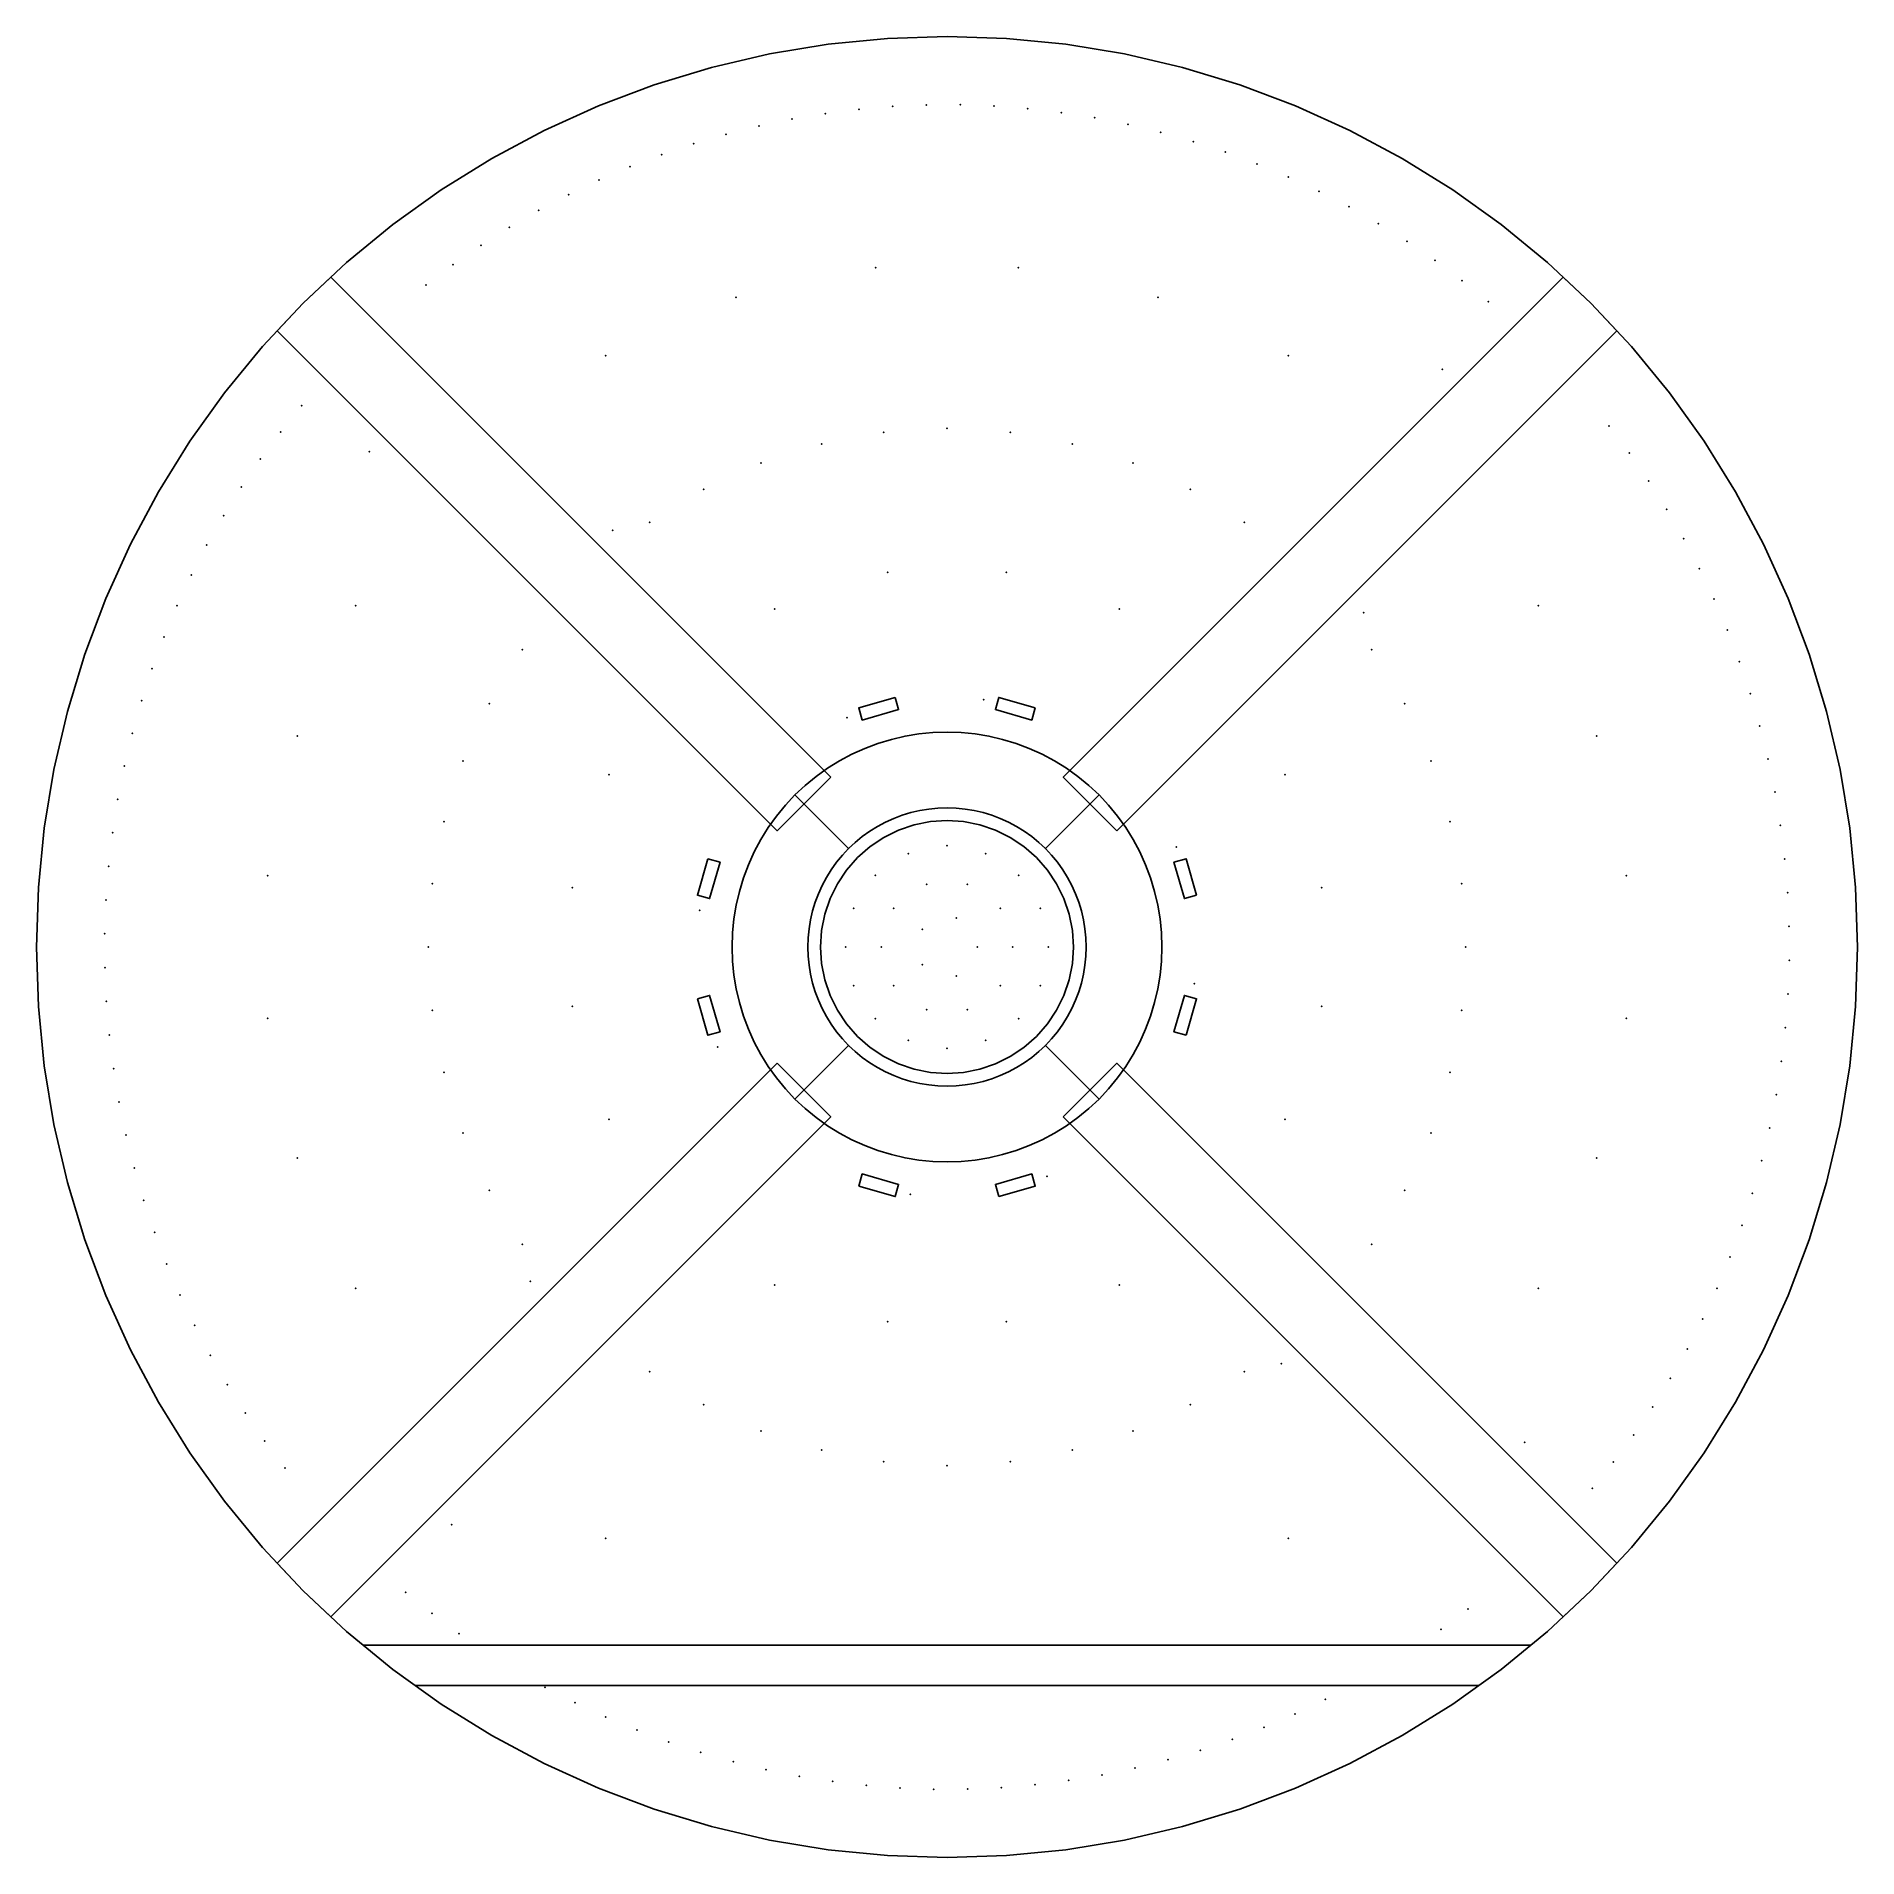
# Model space of a CAD drawing. Header units: metres. Extents: x 4 to 76, y 4 to 76.
import ezdxf

# ---------------------------------------------------------------- set-up
doc = ezdxf.new("R2010")
doc.units = ezdxf.units.M
for name, color, linetype in [('BENCH', 30, 'Continuous'), ('CURB', 9, 'Continuous'), ('GRASS', 84, 'Continuous'), ('LAMPS', 2, 'Continuous'), ('PATH_RAY_1', 9, 'Continuous'), ('PATH_RAY_2', 9, 'Continuous'), ('PATH_RAY_3', 9, 'Continuous'), ('PATH_RAY_4', 9, 'Continuous'), ('PATH_RING_1', 9, 'Continuous'), ('PATH_RING_2', 9, 'Continuous'), ('PATH_RING_3', 9, 'Continuous'), ('PATH_RING_4', 9, 'Continuous'), ('TERRITORY_BOUNDARY', 8, 'Continuous'), ('URN', 2, 'Continuous'), ('WATER_SUPPLY', 9, 'Continuous'), ('ГОРТЕНЗИЯ МЕТЕЛЬЧАТАЯ', 3, 'Continuous'), ('КИЗИЛЬНИК БЛЕСТЯЩИЙ', 3, 'Continuous'), ('КЛЕН ОСТРОЛИСТНЫЙ', 3, 'Continuous'), ('ЛИПА МЕЛКОЛИСТНАЯ', 3, 'Continuous'), ('СПИРЕЯ БУМАЛЬДА', 3, 'Continuous'), ('СПИРЕЯ ВАНГУТТА', 3, 'Continuous'), ('СПИРЕЯ ЯПОНСКАЯ', 3, 'Continuous'), ('ЧЕРЕМУХА МААКА', 3, 'Continuous'), ('ЯБЛОНЯ НЕДЗВЕДЦКОГО', 3, 'Continuous')]:
    doc.layers.add(name, color=color, linetype=linetype)

# ---------------------------------------------------------------- blocks, each defined once
blk = doc.blocks.new('BENCH_BLOCK')
blk.add_lwpolyline([(-0.75, -0.25), (0.75, -0.25), (0.75, 0.25), (-0.75, 0.25)], close=True)

msp = doc.modelspace()

# ---------------------------------------------------------------- linework, layer by layer
at = {"layer": 'CURB'}
msp.add_lwpolyline([(45, 40), (44.957, 40.653), (44.83, 41.294), (44.619, 41.913), (44.33, 42.5), (43.967, 43.044), (43.536, 43.536), (43.044, 43.967), (42.5, 44.33), (41.913, 44.619), (41.294, 44.83), (40.653, 44.957), (40, 45), (39.347, 44.957), (38.706, 44.83), (38.087, 44.619), (37.5, 44.33), (36.956, 43.967), (36.464, 43.536), (36.033, 43.044), (35.67, 42.5), (35.381, 41.913), (35.17, 41.294), (35.043, 40.653), (35, 40), (35.043, 39.347), (35.17, 38.706), (35.381, 38.087), (35.67, 37.5), (36.033, 36.956), (36.464, 36.464), (36.956, 36.033), (37.5, 35.67), (38.087, 35.381), (38.706, 35.17), (39.347, 35.043), (40, 35), (40.653, 35.043), (41.294, 35.17), (41.913, 35.381), (42.5, 35.67), (43.044, 36.033), (43.536, 36.464), (43.967, 36.956), (44.33, 37.5), (44.619, 38.087), (44.83, 38.706), (44.957, 39.347), (45, 40)], dxfattribs=at)
at = {"layer": 'GRASS'}
msp.add_lwpolyline([(76, 40), (75.923, 42.355), (75.692, 44.699), (75.308, 47.023), (74.773, 49.317), (74.089, 51.572), (73.26, 53.777), (72.287, 55.922), (71.177, 58), (69.933, 60.001), (68.561, 61.915), (67.066, 63.736), (65.456, 65.456), (63.736, 67.066), (61.915, 68.561), (60.001, 69.933), (58, 71.177), (55.922, 72.287), (53.777, 73.26), (51.572, 74.089), (49.317, 74.773), (47.023, 75.308), (44.699, 75.692), (42.355, 75.923), (40, 76), (37.645, 75.923), (35.301, 75.692), (32.977, 75.308), (30.683, 74.773), (28.428, 74.089), (26.223, 73.26), (24.078, 72.287), (22, 71.177), (19.999, 69.933), (18.085, 68.561), (16.264, 67.066), (14.544, 65.456), (12.934, 63.736), (11.439, 61.915), (10.067, 60.001), (8.823, 58), (7.713, 55.922), (6.74, 53.777), (5.911, 51.572), (5.227, 49.317), (4.692, 47.023), (4.308, 44.699), (4.077, 42.355), (4, 40), (4.077, 37.645), (4.308, 35.301), (4.692, 32.977), (5.227, 30.683), (5.911, 28.428), (6.74, 26.223), (7.713, 24.078), (8.823, 22), (10.067, 19.999), (11.439, 18.085), (12.934, 16.264), (14.544, 14.544), (16.264, 12.934), (18.085, 11.439), (19.999, 10.067), (22, 8.823), (24.078, 7.713), (26.223, 6.74), (28.428, 5.911), (30.683, 5.227), (32.977, 4.692), (35.301, 4.308), (37.645, 4.077), (40, 4), (42.355, 4.077), (44.699, 4.308), (47.023, 4.692), (49.317, 5.227), (51.572, 5.911), (53.777, 6.74), (55.922, 7.713), (58, 8.823), (60.001, 10.067), (61.915, 11.439), (63.736, 12.934), (65.456, 14.544), (67.066, 16.264), (68.561, 18.085), (69.933, 19.999), (71.177, 22), (72.287, 24.078), (73.26, 26.223), (74.089, 28.428), (74.773, 30.683), (75.308, 32.977), (75.692, 35.301), (75.923, 37.645)], close=True, dxfattribs=at)
at = {"layer": 'LAMPS'}
for p in [(59.587, 62.84), (17.16, 59.587), (26.777, 56.476), (56.476, 53.223), (23.524, 26.777), (53.223, 23.524), (62.84, 20.413), (20.413, 17.16)]:
    msp.add_point(p, dxfattribs=at)
at = {"layer": 'PATH_RAY_1'}
msp.add_lwpolyline([(46.718, 44.596), (44.596, 46.718), (64.36, 66.482), (65.456, 65.456), (66.482, 64.36)], close=True, dxfattribs=at)
at = {"layer": 'PATH_RAY_2'}
msp.add_lwpolyline([(35.404, 46.718), (33.282, 44.596), (13.518, 64.36), (14.544, 65.456), (15.64, 66.482)], close=True, dxfattribs=at)
at = {"layer": 'PATH_RAY_3'}
msp.add_lwpolyline([(33.282, 35.404), (35.404, 33.282), (15.64, 13.518), (14.544, 14.544), (13.518, 15.64)], close=True, dxfattribs=at)
at = {"layer": 'PATH_RAY_4'}
msp.add_lwpolyline([(44.596, 33.282), (46.718, 35.404), (66.482, 15.64), (65.456, 14.544), (64.36, 13.518)], close=True, dxfattribs=at)
at = {"layer": 'PATH_RING_1'}
msp.add_lwpolyline([(46.01, 46.01), (45.604, 46.391), (45.174, 46.744), (44.722, 47.067), (44.25, 47.361), (43.759, 47.623), (43.253, 47.853), (42.732, 48.049), (42.2, 48.21), (41.658, 48.337), (41.109, 48.427), (40.556, 48.482), (40, 48.5), (39.444, 48.482), (38.891, 48.427), (38.342, 48.337), (37.8, 48.21), (37.268, 48.049), (36.747, 47.853), (36.241, 47.623), (35.75, 47.361), (35.278, 47.067), (34.826, 46.744), (34.396, 46.391), (33.99, 46.01), (36.111, 43.889), (36.374, 44.135), (36.652, 44.363), (36.944, 44.573), (37.25, 44.763), (37.567, 44.933), (37.895, 45.081), (38.232, 45.208), (38.576, 45.313), (38.927, 45.394), (39.282, 45.453), (39.64, 45.488), (40, 45.5), (40.36, 45.488), (40.718, 45.453), (41.073, 45.394), (41.424, 45.313), (41.768, 45.208), (42.105, 45.081), (42.433, 44.933), (42.75, 44.763), (43.056, 44.573), (43.348, 44.363), (43.626, 44.135), (43.889, 43.889)], close=True, dxfattribs=at)
at = {"layer": 'PATH_RING_2'}
msp.add_lwpolyline([(33.99, 46.01), (33.609, 45.604), (33.256, 45.174), (32.933, 44.722), (32.639, 44.25), (32.377, 43.759), (32.147, 43.253), (31.951, 42.732), (31.79, 42.2), (31.663, 41.658), (31.573, 41.109), (31.518, 40.556), (31.5, 40), (31.518, 39.444), (31.573, 38.891), (31.663, 38.342), (31.79, 37.8), (31.951, 37.268), (32.147, 36.747), (32.377, 36.241), (32.639, 35.75), (32.933, 35.278), (33.256, 34.826), (33.609, 34.396), (33.99, 33.99), (36.111, 36.111), (35.865, 36.374), (35.637, 36.652), (35.427, 36.944), (35.237, 37.25), (35.067, 37.567), (34.919, 37.895), (34.792, 38.232), (34.687, 38.576), (34.606, 38.927), (34.547, 39.282), (34.512, 39.64), (34.5, 40), (34.512, 40.36), (34.547, 40.718), (34.606, 41.073), (34.687, 41.424), (34.792, 41.768), (34.919, 42.105), (35.067, 42.433), (35.237, 42.75), (35.427, 43.056), (35.637, 43.348), (35.865, 43.626), (36.111, 43.889)], close=True, dxfattribs=at)
at = {"layer": 'PATH_RING_3'}
msp.add_lwpolyline([(33.99, 33.99), (34.396, 33.609), (34.826, 33.256), (35.278, 32.933), (35.75, 32.639), (36.241, 32.377), (36.747, 32.147), (37.268, 31.951), (37.8, 31.79), (38.342, 31.663), (38.891, 31.573), (39.444, 31.518), (40, 31.5), (40.556, 31.518), (41.109, 31.573), (41.658, 31.663), (42.2, 31.79), (42.732, 31.951), (43.253, 32.147), (43.759, 32.377), (44.25, 32.639), (44.722, 32.933), (45.174, 33.256), (45.604, 33.609), (46.01, 33.99), (43.889, 36.111), (43.626, 35.865), (43.348, 35.637), (43.056, 35.427), (42.75, 35.237), (42.433, 35.067), (42.105, 34.919), (41.768, 34.792), (41.424, 34.687), (41.073, 34.606), (40.718, 34.547), (40.36, 34.512), (40, 34.5), (39.64, 34.512), (39.282, 34.547), (38.927, 34.606), (38.576, 34.687), (38.232, 34.792), (37.895, 34.919), (37.567, 35.067), (37.25, 35.237), (36.944, 35.427), (36.652, 35.637), (36.374, 35.865), (36.111, 36.111)], close=True, dxfattribs=at)
at = {"layer": 'PATH_RING_4'}
msp.add_lwpolyline([(46.01, 33.99), (46.391, 34.396), (46.744, 34.826), (47.067, 35.278), (47.361, 35.75), (47.623, 36.241), (47.853, 36.747), (48.049, 37.268), (48.21, 37.8), (48.337, 38.342), (48.427, 38.891), (48.482, 39.444), (48.5, 40), (48.482, 40.556), (48.427, 41.109), (48.337, 41.658), (48.21, 42.2), (48.049, 42.732), (47.853, 43.253), (47.623, 43.759), (47.361, 44.25), (47.067, 44.722), (46.744, 45.174), (46.391, 45.604), (46.01, 46.01), (43.889, 43.889), (44.135, 43.626), (44.363, 43.348), (44.573, 43.056), (44.763, 42.75), (44.933, 42.433), (45.081, 42.105), (45.208, 41.768), (45.313, 41.424), (45.394, 41.073), (45.453, 40.718), (45.488, 40.36), (45.5, 40), (45.488, 39.64), (45.453, 39.282), (45.394, 38.927), (45.313, 38.576), (45.208, 38.232), (45.081, 37.895), (44.933, 37.567), (44.763, 37.25), (44.573, 36.944), (44.363, 36.652), (44.135, 36.374), (43.889, 36.111)], close=True, dxfattribs=at)
at = {"layer": 'TERRITORY_BOUNDARY'}
msp.add_lwpolyline([(76, 40), (75.923, 42.355), (75.692, 44.699), (75.308, 47.023), (74.773, 49.317), (74.089, 51.572), (73.26, 53.777), (72.287, 55.922), (71.177, 58), (69.933, 60.001), (68.561, 61.915), (67.066, 63.736), (65.456, 65.456), (63.736, 67.066), (61.915, 68.561), (60.001, 69.933), (58, 71.177), (55.922, 72.287), (53.777, 73.26), (51.572, 74.089), (49.317, 74.773), (47.023, 75.308), (44.699, 75.692), (42.355, 75.923), (40, 76), (37.645, 75.923), (35.301, 75.692), (32.977, 75.308), (30.683, 74.773), (28.428, 74.089), (26.223, 73.26), (24.078, 72.287), (22, 71.177), (19.999, 69.933), (18.085, 68.561), (16.264, 67.066), (14.544, 65.456), (12.934, 63.736), (11.439, 61.915), (10.067, 60.001), (8.823, 58), (7.713, 55.922), (6.74, 53.777), (5.911, 51.572), (5.227, 49.317), (4.692, 47.023), (4.308, 44.699), (4.077, 42.355), (4, 40), (4.077, 37.645), (4.308, 35.301), (4.692, 32.977), (5.227, 30.683), (5.911, 28.428), (6.74, 26.223), (7.713, 24.078), (8.823, 22), (10.067, 19.999), (11.439, 18.085), (12.934, 16.264), (14.544, 14.544), (16.264, 12.934), (18.085, 11.439), (19.999, 10.067), (22, 8.823), (24.078, 7.713), (26.223, 6.74), (28.428, 5.911), (30.683, 5.227), (32.977, 4.692), (35.301, 4.308), (37.645, 4.077), (40, 4), (42.355, 4.077), (44.699, 4.308), (47.023, 4.692), (49.317, 5.227), (51.572, 5.911), (53.777, 6.74), (55.922, 7.713), (58, 8.823), (60.001, 10.067), (61.915, 11.439), (63.736, 12.934), (65.456, 14.544), (67.066, 16.264), (68.561, 18.085), (69.933, 19.999), (71.177, 22), (72.287, 24.078), (73.26, 26.223), (74.089, 28.428), (74.773, 30.683), (75.308, 32.977), (75.692, 35.301), (75.923, 37.645)], close=True, dxfattribs=at)
at = {"layer": 'URN'}
for p in [(41.452, 49.779), (36.049, 49.062), (49.062, 43.951), (30.221, 41.452), (49.779, 38.548), (30.938, 36.049), (43.951, 30.938), (38.548, 30.221)]:
    msp.add_point(p, dxfattribs=at)
at = {"layer": 'WATER_SUPPLY'}
msp.add_lwpolyline([(63.086, 12.4), (61.915, 11.439), (61.023, 10.8), (18.977, 10.8), (18.085, 11.439), (16.914, 12.4)], close=True, dxfattribs=at)
at = {"layer": 'ГОРТЕНЗИЯ МЕТЕЛЬЧАТАЯ'}
for p in [(40.371, 41.141), (39.029, 40.705), (41.2, 40), (39.029, 39.295), (40.371, 38.859)]:
    msp.add_point(p, dxfattribs=at)
at = {"layer": 'КИЗИЛЬНИК БЛЕСТЯЩИЙ'}
for p in [(33.874, 72.732), (35.193, 72.951), (36.519, 73.118), (37.851, 73.231), (39.186, 73.29), (40.523, 73.296), (41.859, 73.248), (43.192, 73.147), (44.519, 72.992), (45.84, 72.784), (31.269, 72.135), (32.566, 72.46), (47.151, 72.523), (48.45, 72.21), (28.72, 71.331), (29.986, 71.759), (49.736, 71.845), (51.006, 71.429), (27.472, 70.853), (52.259, 70.962), (26.244, 70.326), (53.491, 70.445), (54.702, 69.879), (23.856, 69.125), (25.038, 69.749), (55.889, 69.265), (22.7, 68.453), (57.051, 68.603), (21.572, 67.736), (58.185, 67.896), (20.474, 66.974), (59.29, 67.144), (60.364, 66.348), (19.407, 66.169), (61.405, 65.509), (14.491, 61.405), (66.169, 60.593), (13.652, 60.364), (12.856, 59.29), (66.974, 59.526), (67.736, 58.428), (12.104, 58.185), (11.397, 57.051), (68.453, 57.3), (10.735, 55.889), (69.125, 56.144), (69.749, 54.962), (10.121, 54.702), (9.555, 53.491), (70.326, 53.756), (9.038, 52.259), (70.853, 52.528), (71.331, 51.28), (8.571, 51.006), (8.155, 49.736), (71.759, 50.014), (7.79, 48.45), (72.135, 48.731), (7.477, 47.151), (72.46, 47.434), (72.732, 46.126), (7.216, 45.84), (72.951, 44.807), (7.008, 44.519), (73.118, 43.481), (6.853, 43.192), (6.752, 41.859), (73.231, 42.149), (6.704, 40.523), (73.29, 40.814), (6.71, 39.186), (73.296, 39.477), (6.769, 37.851), (73.248, 38.141), (73.147, 36.808), (6.882, 36.519), (72.992, 35.481), (7.049, 35.193), (7.268, 33.874), (72.784, 34.16), (7.54, 32.566), (72.523, 32.849), (7.865, 31.269), (72.21, 31.55), (71.845, 30.264), (8.241, 29.986), (71.429, 28.994), (8.669, 28.72), (9.147, 27.472), (70.962, 27.741), (9.674, 26.244), (70.445, 26.509), (69.879, 25.298), (10.251, 25.038), (10.875, 23.856), (69.265, 24.111), (11.547, 22.7), (68.603, 22.949), (67.896, 21.815), (12.264, 21.572), (13.026, 20.474), (67.144, 20.71), (66.348, 19.636), (13.831, 19.407), (65.509, 18.595), (18.595, 14.491), (60.593, 13.831), (19.636, 13.652), (59.526, 13.026), (20.71, 12.856), (24.111, 10.735), (25.298, 10.121), (54.962, 10.251), (26.509, 9.555), (53.756, 9.674), (27.741, 9.038), (51.28, 8.669), (52.528, 9.147), (28.994, 8.571), (30.264, 8.155), (50.014, 8.241), (31.55, 7.79), (32.849, 7.477), (34.16, 7.216), (46.126, 7.268), (47.434, 7.54), (48.731, 7.865), (35.481, 7.008), (36.808, 6.853), (38.141, 6.752), (39.477, 6.704), (40.814, 6.71), (42.149, 6.769), (43.481, 6.882), (44.807, 7.049)]:
    msp.add_point(p, dxfattribs=at)
at = {"layer": 'КЛЕН ОСТРОЛИСТНЫЙ'}
for p in [(37.178, 66.852), (48.343, 65.679), (26.5, 63.383), (63.383, 53.5), (14.321, 48.343), (66.852, 42.822), (13.148, 37.178), (65.679, 31.657), (16.617, 26.5), (53.5, 16.617)]:
    msp.add_point(p, dxfattribs=at)
at = {"layer": 'ЛИПА МЕЛКОЛИСТНАЯ'}
for p in [(42.822, 66.852), (31.657, 65.679), (53.5, 63.383), (16.617, 53.5), (65.679, 48.343), (13.148, 42.822), (66.852, 37.178), (14.321, 31.657), (63.383, 26.5), (26.5, 16.617)]:
    msp.add_point(p, dxfattribs=at)
at = {"layer": 'СПИРЕЯ БУМАЛЬДА'}
for p in [(40, 44), (38.469, 43.696), (41.531, 43.696), (37.172, 42.828), (42.828, 42.828), (36.304, 41.531), (43.696, 41.531), (36, 40), (44, 40), (36.304, 38.469), (43.696, 38.469), (37.172, 37.172), (42.828, 37.172), (38.469, 36.304), (40, 36), (41.531, 36.304)]:
    msp.add_point(p, dxfattribs=at)
at = {"layer": 'СПИРЕЯ ВАНГУТТА'}
for p in [(40, 60.5), (35.041, 59.891), (37.502, 60.347), (42.498, 60.347), (44.959, 59.891), (32.653, 59.138), (47.347, 59.138), (30.376, 58.1), (49.624, 58.1), (28.242, 56.793), (51.758, 56.793), (23.207, 51.758), (56.793, 51.758), (21.9, 49.624), (58.1, 49.624), (20.862, 47.347), (59.138, 47.347), (20.109, 44.959), (59.891, 44.959), (19.653, 42.498), (60.347, 42.498), (19.5, 40), (60.5, 40), (19.653, 37.502), (60.347, 37.502), (20.109, 35.041), (59.891, 35.041), (20.862, 32.653), (59.138, 32.653), (21.9, 30.376), (58.1, 30.376), (23.207, 28.242), (56.793, 28.242), (28.242, 23.207), (51.758, 23.207), (30.376, 21.9), (49.624, 21.9), (32.653, 20.862), (47.347, 20.862), (35.041, 20.109), (37.502, 19.653), (40, 19.5), (42.498, 19.653), (44.959, 20.109)]:
    msp.add_point(p, dxfattribs=at)
at = {"layer": 'СПИРЕЯ ЯПОНСКАЯ'}
for p in [(39.197, 42.473), (40.803, 42.473), (37.897, 41.528), (42.103, 41.528), (37.4, 40), (42.6, 40), (37.897, 38.472), (42.103, 38.472), (39.197, 37.527), (40.803, 37.527)]:
    msp.add_point(p, dxfattribs=at)
at = {"layer": 'ЧЕРЕМУХА МААКА'}
for p in [(42.347, 54.815), (33.19, 53.365), (53.365, 46.81), (25.185, 42.347), (54.815, 37.653), (26.635, 33.19), (46.81, 26.635), (37.653, 25.185)]:
    msp.add_point(p, dxfattribs=at)
at = {"layer": 'ЯБЛОНЯ НЕДЗВЕДЦКОГО'}
for p in [(37.653, 54.815), (46.81, 53.365), (26.635, 46.81), (54.815, 42.347), (25.185, 37.653), (53.365, 33.19), (33.19, 26.635), (42.347, 25.185)]:
    msp.add_point(p, dxfattribs=at)

# ---------------------------------------------------------------- block references
at = {"layer": 'BENCH'}
for p, rotation in [((37.299, 49.42), 196), ((42.701, 49.42), 164), ((30.58, 42.701), 254), ((49.42, 42.701), 466), ((30.58, 37.299), 286), ((49.42, 37.299), 434), ((37.299, 30.58), 344), ((42.701, 30.58), 376)]:
    msp.add_blockref('BENCH_BLOCK', p, dxfattribs=dict(at, rotation=rotation))

doc.saveas('drawing.dxf')
